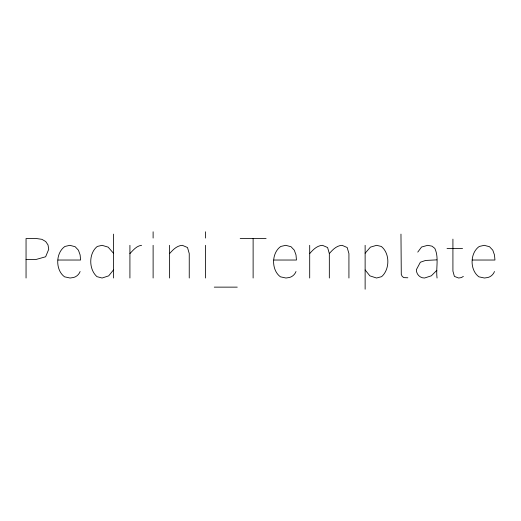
<?xml version="1.0" encoding="UTF-8"?>
<svg xmlns="http://www.w3.org/2000/svg" width="521" height="521" viewBox="0 0 521 521"><rect width="100%" height="100%" fill="white"/><g stroke="black" fill="none" stroke-linecap="round" stroke-linejoin="round"><path stroke-width="0.78" d="M417.764 252.105L421.58 247.013L427.682 245.319L432.013 246.166L434.814 248.367C439.151 257.537 435.751 268.198 437.06 278.019M113.461 269.956L108.707 275.85L102.096 278.019L96.965 276.658C88.713 269.377 88.55 253.447 97.258 246.459L102.051 245.319L108.16 247.143L113.461 253.206M365.13 253.206L370.431 247.143L376.579 245.319L381.333 246.459C390.021 253.447 389.923 269.39 381.626 276.658L376.54 278.019L369.877 275.85L365.13 269.956M329.331 278.019L329.331 253.584C332.639 249.696 336.631 245.599 342.056 245.319L347.188 247.521L348.927 253.584L348.927 278.019M169.612 253.584C172.959 249.741 176.912 245.619 182.337 245.319L187.508 247.521L189.247 253.584L189.247 278.019M309.695 253.584C313.043 249.741 317.002 245.619 322.421 245.319L327.592 247.521L329.331 253.584M129.918 253.584C133.194 250.191 136.535 245.827 141.582 245.319M436.806 270.34L431.336 275.811L424.55 278.019C419.952 278.11 416.266 274.254 416.364 269.702L420.349 262.239L425.553 260.454L436.806 259.862M463.351 276.404L461.359 277.589L458.643 278.019L454.403 276.404L452.918 271.102L452.918 239.126M407.839 277.765L403.808 277.621L402.225 276.436L401.281 274.463L400.968 234.118M240.188 238.533L266.101 238.533M447.025 248.497L462.55 248.497M26.05 259.399L36.314 259.399L45.646 256.768L48.74 249.259L48.017 244.935L45.731 241.542L41.914 239.334L36.483 238.533L26.05 238.533L26.05 278.019M57.987 260.031L80.592 260.031L80.123 254.945L78.43 250.197L75.161 246.72L69.86 245.319L64.897 246.459C55.486 253.024 55.298 270.054 64.558 276.827L70.075 278.019L73.722 277.465A9.853 9.853 0 0 0 80.123 271.526M273.857 260.031L296.462 260.031L296 254.945L294.3 250.197L291.037 246.72L285.736 245.319L280.773 246.459C271.363 253.024 271.174 270.054 280.435 276.827L285.944 278.019L289.591 277.465A9.853 9.853 0 0 0 296 271.526M472.345 260.031L494.95 260.031L494.481 254.945L492.788 250.197L489.519 246.72L484.217 245.319L479.255 246.459C469.851 253.024 469.655 270.054 478.916 276.827L484.432 278.019L488.079 277.465A9.853 9.853 0 0 0 494.481 271.526M214.274 287.136L237.257 287.136M365.13 245.319L365.13 289.214M309.695 245.319L309.695 278.019M253.121 238.533L253.121 278.019M205.411 231.786L205.411 238.064M205.411 245.319L205.411 278.019M169.612 245.319L169.612 278.019M153.115 231.786L153.115 238.064M153.115 245.319L153.115 278.019M129.918 245.319L129.918 278.019M113.461 234.118L113.461 278.019"/></g></svg>
